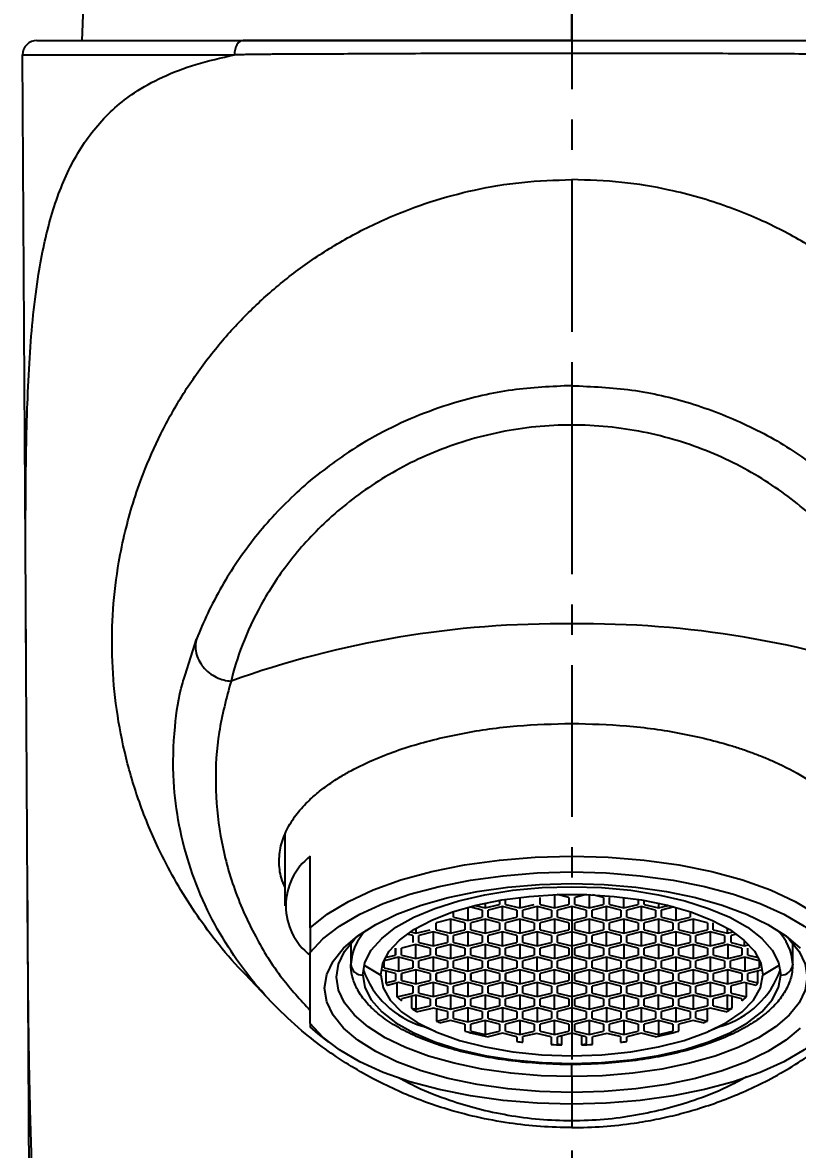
# Model space of a CAD drawing. Header units: millimetres. Extents: x 1991 to 2585, y -1131 to -711.
# Drawn here: x 2344.19 to 2376.64, y -945.58 to -898.38 of the extents above; entities that cross this region are included whole.
import ezdxf

# ---------------------------------------------------------------- set-up
doc = ezdxf.new("R2010")
doc.units = ezdxf.units.MM
doc.header["$LTSCALE"] = 0.1
doc.linetypes.add('CENTERX2', pattern=[101.6, 63.5, -12.7, 12.7, -12.7])
doc.layers.get('0').update_dxf_attribs({"lineweight": 13})
doc.layers.add('CENTER', color=1, linetype='CENTERX2')
doc.layers.add('DIM', color=3, linetype='Continuous', lineweight=9)
doc.styles.get("Standard").update_dxf_attribs({"font": 'arial.ttf'})
doc.dimstyles.new('ISO-25', dxfattribs={"dimtxt": 2.5, "dimasz": 2.5, "dimexe": 1.25, "dimexo": 0.625, "dimtad": 1, "dimtxsty": 'Standard', "dimcen": 2.5, "dimadec": 0, "dimazin": 0, "dimtfac": 1, "dimtmove": 0, "dimatfit": 3, "dimfxl": 0, "dimarcsym": 0})

# ---------------------------------------------------------------- blocks, each defined once
blk = doc.blocks.new('*D58')
at = {"layer": 'Defpoints', "color": 0}
for p in [(2367.19, -862.228), (2392.19, -989.134), (2437.709, -989.134)]:
    blk.add_point(p, dxfattribs=at)
at = {"layer": 'DIM', "color": 3, "lineweight": -2}
for p, q in [((2367.815, -862.228), (2438.959, -862.228)), ((2437.709, -864.728), (2437.709, -986.634)), ((2392.815, -989.134), (2438.959, -989.134))]:
    blk.add_line(p, q, dxfattribs=at)
at = {"layer": 'DIM', "color": 3}
for points in [[(2437.292, -864.728), (2438.126, -864.728), (2437.709, -862.228)], [(2437.292, -986.634), (2438.126, -986.634), (2437.709, -989.134)]]:
    blk.add_solid(points, dxfattribs=at)
at = {"layer": 'DIM', "color": 3, "insert": (2434.079, -925.681), "char_height": 5, "attachment_point": 5, "rotation": 90}
blk.add_mtext('126,9', dxfattribs=at)

msp = doc.modelspace()

# ---------------------------------------------------------------- linework, layer by layer
at = {"color": 8, "linetype": 'Continuous', "lineweight": 25}
for p, q in [((2367.19, -899.134), (2367.19, -897.626)), ((2367.19, -942.529), (2367.19, -942.016))]:
    msp.add_line(p, q, dxfattribs=at)
at = {"color": 7, "linetype": 'Continuous', "lineweight": 25}
for p, q in [((2344.793, -899.134), (2353.43, -899.134)), ((2367.19, -899.134), (2353.43, -899.134)), ((2367.19, -899.134), (2380.949, -899.134)), ((2344.342, -924.918), (2344.193, -899.738)), ((2344.193, -899.738), (2353.062, -899.738)), ((2350.997, -925.721), (2351.476, -924.208)), ((2355.19, -935.375), (2355.19, -932.389)), ((2356.24, -936.292), (2356.24, -933.301)), ((2367.19, -933.295), (2367.19, -933.959)), ((2344.682, -982.755), (2344.394, -933.868)), ((2366.465, -934.909), (2366.465, -935.462)), ((2367.065, -935.023), (2366.581, -934.904)), ((2367.799, -934.904), (2367.315, -935.023)), ((2367.915, -934.909), (2367.915, -935.462)), ((2368.515, -935.023), (2368.076, -934.915)), ((2363.144, -935.359), (2363.565, -935.462)), ((2363.565, -935.262), (2363.565, -935.462)), ((2363.565, -935.462), (2364.165, -935.315)), ((2364.29, -935.407), (2363.69, -935.553)), ((2364.165, -935.146), (2364.165, -935.315)), ((2364.89, -935.553), (2364.29, -935.407)), ((2364.29, -935.992), (2364.29, -935.407)), ((2364.415, -935.315), (2364.415, -935.105)), ((2364.415, -935.315), (2365.015, -935.462)), ((2365.015, -935.022), (2365.015, -935.462)), ((2365.015, -935.462), (2365.615, -935.315)), ((2365.74, -935.407), (2365.14, -935.553)), ((2366.34, -935.553), (2365.74, -935.407)), ((2365.74, -935.407), (2365.74, -935.992)), ((2365.865, -935.315), (2365.865, -935.023)), ((2365.865, -935.315), (2366.465, -935.462)), ((2366.465, -935.462), (2367.065, -935.315)), ((2367.19, -935.407), (2366.59, -935.553)), ((2367.065, -935.023), (2367.065, -935.315)), ((2367.79, -935.553), (2367.19, -935.407)), ((2367.19, -935.407), (2367.19, -935.992)), ((2367.315, -935.315), (2367.315, -935.023)), ((2367.315, -935.315), (2367.915, -935.462)), ((2367.915, -935.462), (2368.515, -935.315)), ((2368.64, -935.407), (2368.04, -935.553)), ((2368.515, -935.023), (2368.515, -935.315)), ((2369.24, -935.553), (2368.64, -935.407)), ((2368.64, -935.992), (2368.64, -935.407)), ((2368.765, -935.315), (2368.765, -935.023)), ((2368.765, -935.315), (2369.365, -935.462)), ((2369.365, -935.462), (2369.365, -935.022)), ((2369.365, -935.462), (2369.965, -935.315)), ((2370.09, -935.407), (2369.49, -935.553)), ((2369.965, -935.105), (2369.965, -935.315)), ((2370.69, -935.553), (2370.09, -935.407)), ((2370.09, -935.407), (2370.09, -935.992)), ((2370.215, -935.315), (2370.215, -935.146)), ((2370.215, -935.315), (2370.815, -935.462)), ((2370.815, -935.262), (2370.815, -935.462)), ((2370.815, -935.462), (2371.236, -935.359)), ((2362.24, -935.846), (2362.24, -935.62)), ((2362.24, -935.846), (2362.84, -935.992)), ((2362.84, -935.438), (2362.84, -935.992)), ((2362.84, -935.992), (2363.44, -935.846)), ((2363.44, -935.553), (2362.901, -935.422)), ((2363.44, -935.553), (2363.44, -935.846)), ((2363.69, -935.846), (2363.69, -935.553)), ((2363.69, -935.846), (2364.29, -935.992)), ((2364.29, -935.992), (2364.89, -935.846)), ((2364.89, -935.553), (2364.89, -935.846)), ((2365.14, -935.846), (2365.14, -935.553)), ((2365.14, -935.846), (2365.74, -935.992)), ((2365.74, -935.992), (2366.34, -935.846)), ((2366.34, -935.553), (2366.34, -935.846)), ((2366.59, -935.846), (2366.59, -935.553)), ((2366.59, -935.846), (2367.19, -935.992)), ((2367.19, -935.992), (2367.79, -935.846)), ((2367.79, -935.553), (2367.79, -935.846)), ((2368.04, -935.846), (2368.04, -935.553)), ((2368.04, -935.846), (2368.64, -935.992)), ((2368.64, -935.992), (2369.24, -935.846)), ((2369.24, -935.553), (2369.24, -935.846)), ((2369.49, -935.846), (2369.49, -935.553)), ((2369.49, -935.846), (2370.09, -935.992)), ((2370.09, -935.992), (2370.69, -935.846)), ((2370.69, -935.553), (2370.69, -935.846)), ((2371.479, -935.422), (2370.94, -935.553)), ((2370.94, -935.846), (2370.94, -935.553)), ((2370.94, -935.846), (2371.54, -935.992)), ((2371.54, -935.438), (2371.54, -935.992)), ((2371.54, -935.992), (2372.14, -935.846)), ((2372.14, -935.62), (2372.14, -935.846)), ((2360.665, -936.319), (2360.665, -936.523)), ((2362.115, -935.938), (2361.515, -936.084)), ((2361.515, -936.377), (2361.515, -936.084)), ((2362.715, -936.084), (2362.115, -935.938)), ((2362.115, -935.938), (2362.115, -936.523)), ((2362.715, -936.084), (2362.715, -936.377)), ((2363.565, -935.938), (2362.965, -936.084)), ((2362.965, -936.377), (2362.965, -936.084)), ((2364.165, -936.084), (2363.565, -935.938)), ((2363.565, -935.938), (2363.565, -936.523)), ((2364.165, -936.084), (2364.165, -936.377)), ((2365.015, -935.938), (2364.415, -936.084)), ((2364.415, -936.377), (2364.415, -936.084)), ((2365.615, -936.084), (2365.015, -935.938)), ((2365.015, -935.938), (2365.015, -936.523)), ((2365.615, -936.084), (2365.615, -936.377)), ((2366.465, -935.938), (2365.865, -936.084)), ((2365.865, -936.377), (2365.865, -936.084)), ((2367.065, -936.084), (2366.465, -935.938)), ((2366.465, -935.938), (2366.465, -936.523)), ((2367.065, -936.084), (2367.065, -936.377)), ((2367.915, -935.938), (2367.315, -936.084)), ((2367.315, -936.377), (2367.315, -936.084)), ((2368.515, -936.084), (2367.915, -935.938)), ((2367.915, -935.938), (2367.915, -936.523)), ((2368.515, -936.084), (2368.515, -936.377)), ((2369.365, -935.938), (2368.765, -936.084)), ((2368.765, -936.377), (2368.765, -936.084)), ((2369.965, -936.084), (2369.365, -935.938)), ((2369.365, -935.938), (2369.365, -936.523)), ((2369.965, -936.084), (2369.965, -936.377)), ((2370.815, -935.938), (2370.215, -936.084)), ((2370.215, -936.377), (2370.215, -936.084)), ((2371.415, -936.084), (2370.815, -935.938)), ((2370.815, -935.938), (2370.815, -936.523)), ((2371.415, -936.084), (2371.415, -936.377)), ((2372.265, -935.938), (2371.665, -936.084)), ((2371.665, -936.377), (2371.665, -936.084)), ((2372.865, -936.084), (2372.265, -935.938)), ((2372.265, -935.938), (2372.265, -936.523)), ((2372.865, -936.084), (2372.865, -936.377)), ((2373.115, -936.377), (2373.115, -936.084)), ((2373.715, -936.523), (2373.715, -936.319)), ((2360.537, -936.618), (2360.296, -936.561)), ((2360.432, -936.466), (2360.665, -936.523)), ((2360.537, -936.618), (2360.538, -936.908)), ((2360.665, -936.523), (2361.265, -936.377)), ((2361.39, -936.468), (2360.79, -936.615)), ((2360.79, -936.907), (2360.79, -936.615)), ((2361.99, -936.615), (2361.39, -936.468)), ((2361.39, -936.468), (2361.39, -937.054)), ((2361.515, -936.377), (2362.115, -936.523)), ((2361.99, -936.615), (2361.99, -936.907)), ((2362.115, -936.523), (2362.715, -936.377)), ((2362.84, -936.468), (2362.24, -936.615)), ((2362.24, -936.907), (2362.24, -936.615)), ((2363.44, -936.615), (2362.84, -936.468)), ((2362.84, -936.468), (2362.84, -937.054)), ((2362.965, -936.377), (2363.565, -936.523)), ((2363.44, -936.615), (2363.44, -936.907)), ((2363.565, -936.523), (2364.165, -936.377)), ((2364.29, -936.468), (2363.69, -936.615)), ((2363.69, -936.907), (2363.69, -936.615)), ((2364.89, -936.615), (2364.29, -936.468)), ((2364.29, -937.054), (2364.29, -936.468)), ((2364.415, -936.377), (2365.015, -936.523)), ((2364.89, -936.615), (2364.89, -936.907)), ((2365.015, -936.523), (2365.615, -936.377)), ((2365.74, -936.468), (2365.14, -936.615)), ((2365.14, -936.907), (2365.14, -936.615)), ((2366.34, -936.615), (2365.74, -936.468)), ((2365.74, -936.468), (2365.74, -937.054)), ((2365.865, -936.377), (2366.465, -936.523)), ((2366.34, -936.615), (2366.34, -936.907)), ((2366.465, -936.523), (2367.065, -936.377)), ((2367.19, -936.468), (2366.59, -936.615)), ((2366.59, -936.907), (2366.59, -936.615)), ((2367.79, -936.615), (2367.19, -936.468)), ((2367.19, -936.468), (2367.19, -937.054)), ((2367.315, -936.377), (2367.915, -936.523)), ((2367.79, -936.615), (2367.79, -936.907)), ((2367.915, -936.523), (2368.515, -936.377)), ((2368.64, -936.468), (2368.04, -936.615)), ((2368.04, -936.907), (2368.04, -936.615)), ((2369.24, -936.615), (2368.64, -936.468)), ((2368.64, -937.054), (2368.64, -936.468)), ((2368.765, -936.377), (2369.365, -936.523)), ((2369.24, -936.615), (2369.24, -936.907)), ((2369.365, -936.523), (2369.965, -936.377)), ((2370.09, -936.468), (2369.49, -936.615)), ((2369.49, -936.907), (2369.49, -936.615)), ((2370.69, -936.615), (2370.09, -936.468)), ((2370.09, -936.468), (2370.09, -937.054)), ((2370.215, -936.377), (2370.815, -936.523)), ((2370.69, -936.615), (2370.69, -936.907)), ((2370.815, -936.523), (2371.415, -936.377)), ((2371.54, -936.468), (2370.94, -936.615)), ((2370.94, -936.907), (2370.94, -936.615)), ((2372.14, -936.615), (2371.54, -936.468)), ((2371.54, -936.468), (2371.54, -937.054)), ((2371.665, -936.377), (2372.265, -936.523)), ((2372.14, -936.615), (2372.14, -936.907)), ((2372.265, -936.523), (2372.865, -936.377)), ((2372.99, -936.468), (2372.39, -936.615)), ((2372.39, -936.907), (2372.39, -936.615)), ((2373.59, -936.615), (2372.99, -936.468)), ((2372.99, -936.468), (2372.99, -937.054)), ((2373.115, -936.377), (2373.715, -936.523)), ((2373.59, -936.615), (2373.59, -936.907)), ((2373.715, -936.523), (2373.948, -936.466)), ((2374.083, -936.56), (2373.857, -936.613)), ((2373.857, -936.912), (2373.857, -936.613)), ((2374.412, -936.822), (2374.412, -937.056)), ((2357.94, -936.936), (2357.94, -937.822)), ((2359.813, -937.145), (2359.813, -937.438)), ((2359.813, -937.438), (2359.813, -937.145)), ((2360.665, -936.999), (2360.065, -937.145)), ((2360.065, -937.438), (2360.065, -937.145)), ((2361.265, -937.145), (2360.665, -936.999)), ((2360.665, -937.584), (2360.665, -936.999)), ((2360.79, -936.907), (2361.39, -937.054)), ((2361.265, -937.145), (2361.265, -937.438)), ((2361.265, -937.145), (2361.265, -937.438)), ((2361.39, -937.054), (2361.99, -936.907)), ((2362.115, -936.999), (2361.515, -937.145)), ((2361.515, -937.438), (2361.515, -937.145)), ((2362.715, -937.145), (2362.115, -936.999)), ((2362.115, -936.999), (2362.115, -937.584)), ((2362.24, -936.907), (2362.84, -937.054)), ((2362.715, -937.145), (2362.715, -937.438)), ((2362.715, -937.145), (2362.715, -937.438)), ((2362.84, -937.054), (2363.44, -936.907)), ((2363.565, -936.999), (2362.965, -937.145)), ((2362.965, -937.438), (2362.965, -937.145)), ((2364.165, -937.145), (2363.565, -936.999)), ((2363.565, -936.999), (2363.565, -937.584)), ((2363.69, -936.907), (2364.29, -937.054)), ((2364.165, -937.145), (2364.165, -937.438)), ((2364.165, -937.145), (2364.165, -937.438)), ((2364.29, -937.054), (2364.89, -936.907)), ((2365.015, -936.999), (2364.415, -937.145)), ((2364.415, -937.438), (2364.415, -937.145)), ((2365.615, -937.145), (2365.015, -936.999)), ((2365.015, -936.999), (2365.015, -937.585)), ((2365.14, -936.907), (2365.74, -937.054)), ((2365.615, -937.145), (2365.615, -937.438)), ((2365.615, -937.145), (2365.615, -937.438)), ((2365.74, -937.054), (2366.34, -936.907)), ((2366.465, -936.999), (2365.865, -937.145)), ((2365.865, -937.438), (2365.865, -937.145)), ((2367.065, -937.145), (2366.465, -936.999)), ((2366.465, -936.999), (2366.465, -937.585)), ((2366.59, -936.907), (2367.19, -937.054)), ((2367.065, -937.145), (2367.065, -937.438)), ((2367.19, -937.054), (2367.79, -936.907)), ((2367.915, -936.999), (2367.315, -937.145)), ((2367.315, -937.438), (2367.315, -937.145)), ((2368.515, -937.145), (2367.915, -936.999)), ((2367.915, -936.999), (2367.915, -937.585)), ((2368.04, -936.907), (2368.64, -937.054)), ((2368.515, -937.145), (2368.515, -937.438)), ((2368.64, -937.054), (2369.24, -936.907)), ((2369.365, -936.999), (2368.765, -937.145)), ((2368.765, -937.438), (2368.765, -937.145)), ((2369.965, -937.145), (2369.365, -936.999)), ((2369.365, -936.999), (2369.365, -937.585)), ((2369.49, -936.907), (2370.09, -937.054)), ((2369.965, -937.145), (2369.965, -937.438)), ((2370.09, -937.054), (2370.69, -936.907)), ((2370.815, -936.999), (2370.215, -937.145)), ((2370.215, -937.438), (2370.215, -937.145)), ((2371.415, -937.145), (2370.815, -936.999)), ((2370.815, -936.999), (2370.815, -937.585)), ((2370.94, -936.907), (2371.54, -937.054)), ((2371.415, -937.145), (2371.415, -937.438)), ((2371.54, -937.054), (2372.14, -936.907)), ((2372.265, -936.999), (2371.665, -937.145)), ((2371.665, -937.438), (2371.665, -937.145)), ((2372.865, -937.145), (2372.265, -936.999)), ((2372.265, -936.999), (2372.265, -937.585)), ((2372.39, -936.907), (2372.99, -937.054)), ((2372.865, -937.145), (2372.865, -937.438)), ((2372.99, -937.054), (2373.59, -936.907)), ((2373.713, -936.999), (2373.116, -937.145)), ((2373.116, -937.438), (2373.116, -937.145)), ((2374.316, -937.146), (2373.713, -936.999)), ((2373.719, -937.001), (2373.719, -937.584)), ((2373.857, -936.912), (2374.412, -937.056)), ((2374.316, -937.146), (2374.316, -937.438)), ((2374.412, -937.056), (2374.608, -937.01)), ((2374.566, -937.438), (2374.566, -937.145)), ((2376.44, -937.822), (2376.44, -936.936)), ((2356.24, -940.304), (2356.24, -937.334)), ((2359.94, -937.53), (2359.34, -937.676)), ((2359.34, -937.969), (2359.34, -937.676)), ((2359.38, -937.543), (2359.813, -937.438)), ((2360.54, -937.676), (2359.94, -937.53)), ((2359.94, -937.53), (2359.94, -938.115)), ((2360.065, -937.438), (2360.665, -937.584)), ((2360.54, -937.676), (2360.54, -937.969)), ((2360.665, -937.584), (2361.265, -937.438)), ((2361.39, -937.53), (2360.79, -937.676)), ((2360.79, -937.969), (2360.79, -937.676)), ((2361.99, -937.676), (2361.39, -937.53)), ((2361.39, -937.53), (2361.39, -938.115)), ((2361.515, -937.438), (2362.115, -937.584)), ((2361.99, -937.676), (2361.99, -937.969)), ((2362.115, -937.584), (2362.715, -937.438)), ((2362.84, -937.53), (2362.24, -937.676)), ((2362.24, -937.969), (2362.24, -937.676)), ((2363.44, -937.676), (2362.84, -937.53)), ((2362.84, -937.53), (2362.84, -938.115)), ((2362.965, -937.438), (2363.565, -937.584)), ((2363.44, -937.676), (2363.44, -937.969)), ((2363.565, -937.584), (2364.165, -937.438)), ((2364.29, -937.53), (2363.69, -937.676)), ((2363.69, -937.969), (2363.69, -937.676)), ((2364.89, -937.676), (2364.29, -937.53)), ((2364.29, -938.115), (2364.29, -937.53)), ((2364.415, -937.438), (2365.015, -937.585)), ((2364.89, -937.676), (2364.89, -937.969)), ((2365.015, -937.585), (2365.615, -937.438)), ((2365.74, -937.53), (2365.14, -937.676)), ((2365.14, -937.969), (2365.14, -937.676)), ((2366.34, -937.676), (2365.74, -937.53)), ((2365.74, -938.115), (2365.74, -937.53)), ((2365.865, -937.438), (2366.465, -937.585)), ((2366.34, -937.676), (2366.34, -937.969)), ((2366.465, -937.585), (2367.065, -937.438)), ((2367.19, -937.53), (2366.59, -937.676)), ((2366.59, -937.969), (2366.59, -937.676)), ((2367.79, -937.676), (2367.19, -937.53)), ((2367.19, -937.53), (2367.19, -938.115)), ((2367.315, -937.438), (2367.915, -937.585)), ((2367.79, -937.676), (2367.79, -937.969)), ((2367.915, -937.585), (2368.515, -937.438)), ((2368.64, -937.53), (2368.04, -937.676)), ((2368.04, -937.969), (2368.04, -937.676)), ((2369.24, -937.676), (2368.64, -937.53)), ((2368.64, -937.53), (2368.64, -938.115)), ((2368.765, -937.438), (2369.365, -937.585)), ((2369.24, -937.676), (2369.24, -937.969)), ((2369.365, -937.585), (2369.965, -937.438)), ((2370.09, -937.53), (2369.49, -937.676)), ((2369.49, -937.969), (2369.49, -937.676)), ((2370.69, -937.676), (2370.09, -937.53)), ((2370.09, -937.53), (2370.09, -938.115)), ((2370.215, -937.438), (2370.815, -937.585)), ((2370.69, -937.676), (2370.69, -937.969)), ((2370.815, -937.585), (2371.415, -937.438)), ((2371.54, -937.53), (2370.94, -937.676)), ((2370.94, -937.969), (2370.94, -937.676)), ((2372.14, -937.676), (2371.54, -937.53)), ((2371.54, -937.53), (2371.54, -938.115)), ((2371.665, -937.438), (2372.265, -937.585)), ((2372.14, -937.676), (2372.14, -937.969)), ((2372.265, -937.585), (2372.865, -937.438)), ((2372.99, -937.53), (2372.39, -937.676)), ((2372.39, -937.969), (2372.39, -937.676)), ((2373.59, -937.676), (2372.99, -937.53)), ((2372.99, -937.53), (2372.99, -938.115)), ((2373.116, -937.438), (2373.719, -937.584)), ((2373.59, -937.676), (2373.59, -937.969)), ((2373.719, -937.584), (2374.316, -937.438)), ((2374.44, -937.53), (2373.84, -937.676)), ((2373.84, -937.969), (2373.84, -937.676)), ((2375.04, -937.676), (2374.44, -937.53)), ((2374.44, -937.53), (2374.44, -938.115)), ((2374.566, -937.438), (2375, -937.543)), ((2375.04, -937.676), (2375.04, -937.969)), ((2358.496, -937.856), (2359.19, -938.276)), ((2359.813, -938.207), (2359.21, -938.06)), ((2359.34, -937.969), (2359.94, -938.115)), ((2359.404, -938.108), (2359.404, -938.6)), ((2359.813, -938.207), (2359.813, -938.5)), ((2359.94, -938.115), (2360.54, -937.969)), ((2360.665, -938.06), (2360.065, -938.207)), ((2360.065, -938.5), (2360.065, -938.207)), ((2360.065, -938.207), (2360.065, -938.5)), ((2361.265, -938.207), (2360.665, -938.06)), ((2360.665, -938.06), (2360.665, -938.646)), ((2360.79, -937.969), (2361.39, -938.115)), ((2361.265, -938.207), (2361.265, -938.5)), ((2361.39, -938.115), (2361.99, -937.969)), ((2362.115, -938.06), (2361.515, -938.207)), ((2361.515, -938.5), (2361.515, -938.207)), ((2361.515, -938.207), (2361.515, -938.5)), ((2362.715, -938.207), (2362.115, -938.06)), ((2362.115, -938.646), (2362.115, -938.06)), ((2362.24, -937.969), (2362.84, -938.115)), ((2362.715, -938.207), (2362.715, -938.5)), ((2362.84, -938.115), (2363.44, -937.969)), ((2363.565, -938.06), (2362.965, -938.207)), ((2362.965, -938.5), (2362.965, -938.207)), ((2362.965, -938.207), (2362.965, -938.5)), ((2364.165, -938.207), (2363.565, -938.06)), ((2363.565, -938.06), (2363.565, -938.646)), ((2363.69, -937.969), (2364.29, -938.115)), ((2364.165, -938.207), (2364.165, -938.5)), ((2364.29, -938.115), (2364.89, -937.969)), ((2365.015, -938.06), (2364.415, -938.207)), ((2364.415, -938.5), (2364.415, -938.207)), ((2364.415, -938.207), (2364.415, -938.5)), ((2365.615, -938.207), (2365.015, -938.06)), ((2365.015, -938.06), (2365.015, -938.646)), ((2365.14, -937.969), (2365.74, -938.115)), ((2365.615, -938.207), (2365.615, -938.5)), ((2365.74, -938.115), (2366.34, -937.969)), ((2366.465, -938.06), (2365.865, -938.207)), ((2365.865, -938.5), (2365.865, -938.207)), ((2367.065, -938.207), (2366.465, -938.06)), ((2366.465, -938.646), (2366.465, -938.06)), ((2366.59, -937.969), (2367.19, -938.115)), ((2367.065, -938.207), (2367.065, -938.5)), ((2367.19, -938.115), (2367.79, -937.969)), ((2367.915, -938.06), (2367.315, -938.207)), ((2367.315, -938.5), (2367.315, -938.207)), ((2368.515, -938.207), (2367.915, -938.06)), ((2367.915, -938.06), (2367.915, -938.646)), ((2368.04, -937.969), (2368.64, -938.115)), ((2368.515, -938.207), (2368.515, -938.499)), ((2368.64, -938.115), (2369.24, -937.969)), ((2369.365, -938.06), (2368.765, -938.207)), ((2368.765, -938.499), (2368.765, -938.207)), ((2369.965, -938.207), (2369.365, -938.06)), ((2369.365, -938.646), (2369.365, -938.06)), ((2369.49, -937.969), (2370.09, -938.115)), ((2369.965, -938.207), (2369.965, -938.499)), ((2370.09, -938.115), (2370.69, -937.969)), ((2370.815, -938.06), (2370.215, -938.207)), ((2370.215, -938.499), (2370.215, -938.207)), ((2371.415, -938.207), (2370.815, -938.06)), ((2370.815, -938.06), (2370.815, -938.646)), ((2370.94, -937.969), (2371.54, -938.115)), ((2371.415, -938.207), (2371.415, -938.499)), ((2371.54, -938.115), (2372.14, -937.969)), ((2372.265, -938.06), (2371.665, -938.207)), ((2371.665, -938.499), (2371.665, -938.207)), ((2372.865, -938.207), (2372.265, -938.06)), ((2372.265, -938.06), (2372.265, -938.646)), ((2372.39, -937.969), (2372.99, -938.115)), ((2372.865, -938.207), (2372.865, -938.499)), ((2372.99, -938.115), (2373.59, -937.969)), ((2373.719, -938.06), (2373.116, -938.207)), ((2373.116, -938.5), (2373.116, -938.207)), ((2373.713, -938.062), (2373.713, -938.646)), ((2374.316, -938.206), (2373.719, -938.06)), ((2373.84, -937.969), (2374.44, -938.115)), ((2374.316, -938.206), (2374.316, -938.499)), ((2374.44, -938.115), (2375.04, -937.969)), ((2375.17, -938.06), (2374.566, -938.207)), ((2374.566, -938.5), (2374.566, -938.207)), ((2374.975, -938.6), (2374.975, -938.108)), ((2375.883, -937.856), (2375.19, -938.276)), ((2354.65, -939.439), (2353.509, -938.243)), ((2359.404, -938.6), (2359.813, -938.5)), ((2359.939, -938.591), (2359.468, -938.706)), ((2359.869, -938.608), (2359.869, -939.186)), ((2360.538, -938.737), (2359.939, -938.591)), ((2360.065, -938.5), (2360.665, -938.646)), ((2360.665, -938.646), (2361.265, -938.5)), ((2361.39, -938.591), (2360.79, -938.737)), ((2361.99, -938.737), (2361.39, -938.591)), ((2361.39, -938.591), (2361.39, -939.177)), ((2361.515, -938.5), (2362.115, -938.646)), ((2362.115, -938.646), (2362.715, -938.5)), ((2362.84, -938.591), (2362.24, -938.737)), ((2363.44, -938.737), (2362.84, -938.591)), ((2362.84, -938.591), (2362.84, -939.177)), ((2362.965, -938.5), (2363.565, -938.646)), ((2363.565, -938.646), (2364.165, -938.5)), ((2364.29, -938.591), (2363.69, -938.737)), ((2364.89, -938.737), (2364.29, -938.591)), ((2364.29, -938.591), (2364.29, -939.177)), ((2364.415, -938.5), (2365.015, -938.646)), ((2365.015, -938.646), (2365.615, -938.5)), ((2365.74, -938.591), (2365.14, -938.737)), ((2366.34, -938.737), (2365.74, -938.591)), ((2365.74, -938.591), (2365.74, -939.177)), ((2365.865, -938.5), (2366.465, -938.646)), ((2366.465, -938.646), (2367.065, -938.5)), ((2367.19, -938.591), (2366.59, -938.737)), ((2367.79, -938.737), (2367.19, -938.591)), ((2367.19, -938.591), (2367.19, -939.177)), ((2367.315, -938.5), (2367.915, -938.646)), ((2367.915, -938.646), (2368.515, -938.499)), ((2368.64, -938.591), (2368.04, -938.737)), ((2369.24, -938.737), (2368.64, -938.591)), ((2368.64, -938.591), (2368.64, -939.177)), ((2368.765, -938.499), (2369.365, -938.646)), ((2369.365, -938.646), (2369.965, -938.499)), ((2370.09, -938.591), (2369.49, -938.737)), ((2370.69, -938.737), (2370.09, -938.591)), ((2370.09, -938.591), (2370.09, -939.177)), ((2370.215, -938.499), (2370.815, -938.646)), ((2370.815, -938.646), (2371.415, -938.499)), ((2371.54, -938.591), (2370.94, -938.737)), ((2372.14, -938.737), (2371.54, -938.591)), ((2371.54, -938.591), (2371.54, -939.177)), ((2371.665, -938.499), (2372.265, -938.646)), ((2372.265, -938.646), (2372.865, -938.499)), ((2372.99, -938.591), (2372.39, -938.737)), ((2373.59, -938.737), (2372.99, -938.591)), ((2372.99, -938.591), (2372.99, -939.177)), ((2373.116, -938.5), (2373.713, -938.646)), ((2373.713, -938.646), (2374.316, -938.499)), ((2374.412, -938.589), (2373.857, -938.733)), ((2374.911, -938.707), (2374.412, -938.589)), ((2374.509, -939.187), (2374.509, -938.612)), ((2374.566, -938.5), (2374.975, -938.6)), ((2359.869, -939.186), (2360.537, -939.027)), ((2360.665, -939.122), (2360.065, -939.268)), ((2360.477, -939.168), (2360.477, -939.661)), ((2360.538, -938.737), (2360.537, -939.027)), ((2360.537, -938.737), (2360.537, -939.027)), ((2361.265, -939.268), (2360.665, -939.122)), ((2360.665, -939.122), (2360.665, -939.707)), ((2360.79, -939.03), (2360.79, -938.737)), ((2360.79, -939.03), (2361.39, -939.177)), ((2361.39, -939.177), (2361.99, -939.03)), ((2362.115, -939.122), (2361.515, -939.268)), ((2361.99, -938.737), (2361.99, -939.03)), ((2362.715, -939.268), (2362.115, -939.122)), ((2362.115, -939.122), (2362.115, -939.707)), ((2362.24, -939.03), (2362.24, -938.737)), ((2362.24, -939.03), (2362.84, -939.177)), ((2362.84, -939.177), (2363.44, -939.03)), ((2363.565, -939.122), (2362.965, -939.268)), ((2363.44, -938.737), (2363.44, -939.03)), ((2364.165, -939.268), (2363.565, -939.122)), ((2363.565, -939.122), (2363.565, -939.707)), ((2363.69, -939.03), (2363.69, -938.737)), ((2363.69, -939.03), (2364.29, -939.177)), ((2364.29, -939.177), (2364.89, -939.03)), ((2365.015, -939.122), (2364.415, -939.268)), ((2364.89, -938.737), (2364.89, -939.03)), ((2365.615, -939.268), (2365.015, -939.122)), ((2365.015, -939.122), (2365.015, -939.707)), ((2365.14, -939.03), (2365.14, -938.737)), ((2365.14, -939.03), (2365.74, -939.177)), ((2365.74, -939.177), (2366.34, -939.03)), ((2366.465, -939.122), (2365.865, -939.268)), ((2366.34, -938.737), (2366.34, -939.03)), ((2367.065, -939.268), (2366.465, -939.122)), ((2366.465, -939.707), (2366.465, -939.122)), ((2366.59, -939.03), (2366.59, -938.737)), ((2366.59, -939.03), (2367.19, -939.177)), ((2367.19, -939.177), (2367.79, -939.03)), ((2367.915, -939.122), (2367.315, -939.268)), ((2367.79, -938.737), (2367.79, -939.03)), ((2368.515, -939.268), (2367.915, -939.122)), ((2367.915, -939.122), (2367.915, -939.707)), ((2368.04, -939.03), (2368.04, -938.737)), ((2368.04, -939.03), (2368.64, -939.177)), ((2368.64, -939.177), (2369.24, -939.03)), ((2369.365, -939.122), (2368.765, -939.268)), ((2369.24, -938.737), (2369.24, -939.03)), ((2369.965, -939.268), (2369.365, -939.122)), ((2369.365, -939.122), (2369.365, -939.707)), ((2369.49, -939.03), (2369.49, -938.737)), ((2369.49, -939.03), (2370.09, -939.177)), ((2370.09, -939.177), (2370.69, -939.03)), ((2370.815, -939.122), (2370.215, -939.268)), ((2370.69, -938.737), (2370.69, -939.03)), ((2371.415, -939.268), (2370.815, -939.122)), ((2370.815, -939.707), (2370.815, -939.122)), ((2370.94, -939.03), (2370.94, -938.737)), ((2370.94, -939.03), (2371.54, -939.177)), ((2371.54, -939.177), (2372.14, -939.03)), ((2372.265, -939.122), (2371.665, -939.268)), ((2372.14, -938.737), (2372.14, -939.03)), ((2372.865, -939.268), (2372.265, -939.122)), ((2372.265, -939.122), (2372.265, -939.707)), ((2372.39, -939.03), (2372.39, -938.737)), ((2372.39, -939.03), (2372.99, -939.177)), ((2372.99, -939.177), (2373.59, -939.03)), ((2373.715, -939.122), (2373.115, -939.268)), ((2373.59, -938.737), (2373.59, -939.03)), ((2374.315, -939.268), (2373.715, -939.122)), ((2373.715, -939.707), (2373.715, -939.122)), ((2373.857, -939.031), (2373.857, -938.733)), ((2373.857, -939.031), (2374.509, -939.187)), ((2373.903, -939.661), (2373.903, -939.168)), ((2360.065, -939.36), (2360.065, -939.268)), ((2360.665, -939.707), (2361.265, -939.561)), ((2361.395, -939.655), (2360.736, -939.82)), ((2361.265, -939.268), (2361.265, -939.561)), ((2361.99, -939.799), (2361.395, -939.655)), ((2361.515, -939.561), (2361.515, -939.268)), ((2361.515, -939.561), (2362.115, -939.707)), ((2362.115, -939.707), (2362.715, -939.561)), ((2362.84, -939.652), (2362.24, -939.799)), ((2362.715, -939.268), (2362.715, -939.561)), ((2363.44, -939.799), (2362.84, -939.652)), ((2362.84, -939.652), (2362.84, -940.238)), ((2362.965, -939.561), (2362.965, -939.268)), ((2362.965, -939.561), (2363.565, -939.707)), ((2363.565, -939.707), (2364.165, -939.561)), ((2364.29, -939.652), (2363.69, -939.799)), ((2364.165, -939.268), (2364.165, -939.561)), ((2364.89, -939.799), (2364.29, -939.652)), ((2364.29, -939.652), (2364.29, -940.238)), ((2364.415, -939.561), (2364.415, -939.268)), ((2364.415, -939.561), (2365.015, -939.707)), ((2365.015, -939.707), (2365.615, -939.561)), ((2365.74, -939.652), (2365.14, -939.799)), ((2365.615, -939.268), (2365.615, -939.561)), ((2366.34, -939.799), (2365.74, -939.652)), ((2365.74, -939.652), (2365.74, -940.238)), ((2365.865, -939.561), (2365.865, -939.268)), ((2365.865, -939.561), (2366.465, -939.707)), ((2366.465, -939.707), (2367.065, -939.561)), ((2367.19, -939.652), (2366.59, -939.799)), ((2367.065, -939.268), (2367.065, -939.561)), ((2367.79, -939.799), (2367.19, -939.652)), ((2367.19, -939.652), (2367.19, -940.238)), ((2367.315, -939.561), (2367.315, -939.268)), ((2367.315, -939.561), (2367.915, -939.707)), ((2367.915, -939.707), (2368.515, -939.561)), ((2368.64, -939.652), (2368.04, -939.799)), ((2368.515, -939.268), (2368.515, -939.561)), ((2369.24, -939.799), (2368.64, -939.652)), ((2368.64, -939.652), (2368.64, -940.238)), ((2368.765, -939.561), (2368.765, -939.268)), ((2368.765, -939.561), (2369.365, -939.707)), ((2369.365, -939.707), (2369.965, -939.561)), ((2370.09, -939.652), (2369.49, -939.799)), ((2369.965, -939.268), (2369.965, -939.561)), ((2370.69, -939.799), (2370.09, -939.652)), ((2370.09, -939.652), (2370.09, -940.238)), ((2370.215, -939.561), (2370.215, -939.268)), ((2370.215, -939.561), (2370.815, -939.707)), ((2370.815, -939.707), (2371.415, -939.561)), ((2371.54, -939.652), (2370.94, -939.799)), ((2371.415, -939.268), (2371.415, -939.561)), ((2372.14, -939.799), (2371.54, -939.652)), ((2371.54, -939.652), (2371.54, -940.238)), ((2371.665, -939.561), (2371.665, -939.268)), ((2371.665, -939.561), (2372.265, -939.707)), ((2372.265, -939.707), (2372.865, -939.561)), ((2372.865, -939.268), (2372.865, -939.561)), ((2373.115, -939.561), (2373.115, -939.268)), ((2373.115, -939.561), (2373.715, -939.707)), ((2374.315, -939.268), (2374.315, -939.36)), ((2360.477, -939.661), (2360.665, -939.707)), ((2361.519, -939.685), (2361.519, -940.207)), ((2361.519, -940.207), (2361.99, -940.092)), ((2361.989, -939.799), (2361.99, -940.092)), ((2362.24, -940.092), (2362.24, -939.799)), ((2362.24, -940.092), (2362.84, -940.238)), ((2362.84, -940.238), (2363.44, -940.092)), ((2363.44, -939.799), (2363.44, -940.092)), ((2363.69, -940.092), (2363.69, -939.799)), ((2363.69, -940.092), (2364.29, -940.238)), ((2364.29, -940.238), (2364.89, -940.092)), ((2364.89, -939.799), (2364.89, -940.092)), ((2365.14, -940.092), (2365.14, -939.799)), ((2365.14, -940.092), (2365.74, -940.238)), ((2365.74, -940.238), (2366.34, -940.092)), ((2366.34, -939.799), (2366.34, -940.092)), ((2366.59, -940.092), (2366.59, -939.799)), ((2366.59, -940.092), (2367.19, -940.238)), ((2367.19, -940.238), (2367.79, -940.092)), ((2367.79, -939.799), (2367.79, -940.092)), ((2368.04, -940.092), (2368.04, -939.799)), ((2368.04, -940.092), (2368.64, -940.238)), ((2368.64, -940.238), (2369.24, -940.092)), ((2369.24, -939.799), (2369.24, -940.092)), ((2369.49, -940.092), (2369.49, -939.799)), ((2369.49, -940.092), (2370.09, -940.238)), ((2370.09, -940.238), (2370.69, -940.092)), ((2370.69, -939.799), (2370.69, -940.092)), ((2370.94, -940.092), (2370.94, -939.799)), ((2370.94, -940.092), (2371.54, -940.238)), ((2371.54, -940.238), (2372.14, -940.092)), ((2372.14, -939.799), (2372.14, -940.092)), ((2373.002, -939.66), (2372.379, -939.808)), ((2372.379, -940.082), (2372.379, -939.808)), ((2372.379, -940.082), (2372.866, -940.205)), ((2372.866, -940.205), (2372.866, -939.692)), ((2373.643, -939.821), (2373.002, -939.66)), ((2373.715, -939.707), (2373.903, -939.661)), ((2356.574, -940.731), (2356.24, -940.441)), ((2361.472, -940.64), (2360.936, -940.409)), ((2362.115, -940.183), (2361.704, -940.283)), ((2362.713, -940.329), (2362.115, -940.183)), ((2362.713, -940.329), (2362.712, -940.624)), ((2362.712, -940.329), (2362.712, -940.624)), ((2363.565, -940.183), (2362.965, -940.329)), ((2362.965, -940.622), (2362.965, -940.329)), ((2364.165, -940.329), (2363.565, -940.183)), ((2363.565, -940.183), (2363.565, -940.769)), ((2364.165, -940.329), (2364.165, -940.622)), ((2365.015, -940.183), (2364.415, -940.329)), ((2364.415, -940.622), (2364.415, -940.329)), ((2365.615, -940.329), (2365.015, -940.183)), ((2365.015, -940.183), (2365.015, -940.769)), ((2365.615, -940.329), (2365.615, -940.622)), ((2366.465, -940.183), (2365.865, -940.329)), ((2365.865, -940.622), (2365.865, -940.329)), ((2367.065, -940.329), (2366.465, -940.183)), ((2366.465, -940.769), (2366.465, -940.183)), ((2367.065, -940.329), (2367.065, -940.622)), ((2367.915, -940.183), (2367.315, -940.329)), ((2367.315, -940.622), (2367.315, -940.329)), ((2368.515, -940.329), (2367.915, -940.183)), ((2367.915, -940.183), (2367.915, -940.769)), ((2368.515, -940.329), (2368.515, -940.622)), ((2369.365, -940.183), (2368.765, -940.329)), ((2368.765, -940.622), (2368.765, -940.329)), ((2369.965, -940.329), (2369.365, -940.183)), ((2369.365, -940.183), (2369.365, -940.769)), ((2369.965, -940.329), (2369.965, -940.622)), ((2370.815, -940.183), (2370.215, -940.329)), ((2370.215, -940.622), (2370.215, -940.329)), ((2371.415, -940.329), (2370.815, -940.183)), ((2370.815, -940.183), (2370.815, -940.769)), ((2371.415, -940.329), (2371.415, -940.622)), ((2372.267, -940.183), (2371.667, -940.33)), ((2371.667, -940.624), (2371.667, -940.33)), ((2372.676, -940.283), (2372.267, -940.183)), ((2373.443, -940.409), (2372.907, -940.64)), ((2357.017, -941.086), (2356.574, -940.731)), ((2362.965, -940.622), (2363.565, -940.769)), ((2363.565, -940.769), (2364.165, -940.622)), ((2364.291, -940.714), (2363.687, -940.862)), ((2364.89, -940.86), (2364.291, -940.714)), ((2364.415, -940.622), (2365.015, -940.769)), ((2364.89, -940.86), (2364.89, -941.061)), ((2365.015, -940.769), (2365.615, -940.622)), ((2365.723, -940.717), (2365.145, -940.849)), ((2365.145, -941.091), (2365.145, -940.849)), ((2366.329, -940.868), (2365.723, -940.717)), ((2365.865, -940.622), (2366.465, -940.769)), ((2366.329, -940.868), (2366.329, -941.184)), ((2366.465, -940.769), (2367.065, -940.622)), ((2367.19, -940.714), (2366.59, -940.86)), ((2366.59, -941.153), (2366.59, -940.86)), ((2366.778, -941.199), (2366.778, -940.814)), ((2367.79, -940.86), (2367.19, -940.714)), ((2367.315, -940.622), (2367.915, -940.769)), ((2367.602, -940.814), (2367.602, -941.199)), ((2367.79, -940.86), (2367.79, -941.153)), ((2367.915, -940.769), (2368.515, -940.622)), ((2368.656, -940.717), (2368.05, -940.868)), ((2368.05, -941.184), (2368.05, -940.868)), ((2369.234, -940.849), (2368.656, -940.717)), ((2368.765, -940.622), (2369.365, -940.769)), ((2369.234, -940.849), (2369.234, -941.091)), ((2369.365, -940.769), (2369.965, -940.622)), ((2370.09, -940.715), (2369.489, -940.861)), ((2369.489, -941.061), (2369.489, -940.861)), ((2370.692, -940.862), (2370.09, -940.715)), ((2370.215, -940.622), (2370.815, -940.769)), ((2370.815, -940.769), (2371.415, -940.622)), ((2366.59, -941.153), (2366.778, -941.199)), ((2367.602, -941.199), (2367.79, -941.153)), ((2367.19, -942.529), (2367.19, -943.193))]:
    msp.add_line(p, q, dxfattribs=at)
at = {"color": 7, "linetype": 'Continuous', "lineweight": 25, "flags": 128}
for points in [[(2346.69, -899.134), (2346.743, -897.727), (2346.751, -897.633)], [(2356.24, -936.292), (2356.954, -935.719), (2357.835, -935.19), (2358.869, -934.712), (2360.038, -934.294), (2361.323, -933.942), (2362.704, -933.662), (2364.158, -933.459), (2365.662, -933.336), (2367.19, -933.295)], [(2367.19, -933.295), (2368.718, -933.336), (2370.222, -933.459), (2371.676, -933.662), (2373.057, -933.942), (2374.342, -934.294), (2375.511, -934.712), (2376.544, -935.19), (2377.425, -935.719), (2378.14, -936.292)], [(2356.24, -937.334), (2356.768, -936.764), (2357.462, -936.227), (2358.31, -935.731), (2359.299, -935.284), (2360.413, -934.893), (2361.635, -934.564), (2362.945, -934.302), (2364.322, -934.113), (2365.744, -933.998), (2367.19, -933.959)], [(2367.19, -933.959), (2368.635, -933.998), (2370.058, -934.113), (2371.435, -934.302), (2372.745, -934.564), (2373.966, -934.893), (2375.08, -935.284), (2376.069, -935.731), (2376.917, -936.227), (2377.611, -936.764), (2378.14, -937.334)], [(2367.19, -943.193), (2365.839, -943.156), (2364.511, -943.044), (2363.229, -942.86), (2362.015, -942.607), (2360.889, -942.29), (2359.871, -941.912), (2358.979, -941.482), (2358.226, -941.006), (2357.628, -940.493), (2357.193, -939.951), (2356.928, -939.39), (2356.84, -938.819), (2356.928, -938.248), (2357.193, -937.687), (2357.628, -937.145), (2358.226, -936.632), (2358.979, -936.157), (2359.871, -935.726), (2360.889, -935.349), (2362.015, -935.031), (2363.229, -934.778), (2364.511, -934.594), (2365.839, -934.483), (2367.19, -934.445)], [(2367.19, -934.445), (2368.541, -934.483), (2369.869, -934.594), (2371.151, -934.778), (2372.365, -935.031), (2373.491, -935.349), (2374.508, -935.726), (2375.401, -936.157), (2376.153, -936.632), (2376.752, -937.145)], [(2358.44, -938.276), (2358.529, -937.749), (2358.794, -937.234), (2359.231, -936.739), (2359.829, -936.276), (2360.577, -935.854), (2361.46, -935.481), (2362.459, -935.165), (2363.555, -934.912), (2364.725, -934.727), (2365.945, -934.615), (2367.19, -934.578), (2368.435, -934.615), (2369.655, -934.727), (2370.825, -934.912), (2371.92, -935.165), (2372.92, -935.481), (2373.803, -935.854), (2374.551, -936.276), (2375.149, -936.739), (2375.585, -937.234), (2375.851, -937.749), (2375.94, -938.276)], [(2359.19, -938.276), (2359.279, -937.772), (2359.545, -937.279), (2359.982, -936.809), (2360.58, -936.371), (2361.325, -935.976), (2362.202, -935.632), (2363.19, -935.348), (2364.267, -935.128), (2365.41, -934.979), (2366.592, -934.904), (2367.788, -934.904), (2368.97, -934.979), (2370.113, -935.128), (2371.19, -935.348), (2372.178, -935.632), (2373.054, -935.976), (2373.8, -936.371), (2374.398, -936.809), (2374.834, -937.279), (2375.1, -937.772), (2375.19, -938.276)], [(2367.19, -942.529), (2365.904, -942.493), (2364.64, -942.387), (2363.42, -942.212), (2362.265, -941.971), (2361.194, -941.669), (2360.225, -941.31), (2359.375, -940.9), (2358.659, -940.448), (2358.09, -939.959), (2357.675, -939.444), (2357.424, -938.91), (2357.34, -938.366), (2357.424, -937.823), (2357.675, -937.289), (2358.09, -936.773), (2358.268, -936.602)], [(2376.112, -936.602), (2376.29, -936.773), (2376.704, -937.289), (2376.956, -937.823), (2377.04, -938.366), (2376.956, -938.91), (2376.704, -939.444), (2376.29, -939.959), (2375.72, -940.448), (2375.004, -940.9), (2374.155, -941.31), (2373.186, -941.669), (2372.115, -941.971), (2370.959, -942.212), (2369.739, -942.387), (2368.476, -942.493), (2367.19, -942.529)], [(2358.44, -938.276), (2358.529, -938.802), (2358.794, -939.317), (2359.231, -939.812), (2359.829, -940.275), (2360.577, -940.697), (2361.46, -941.07), (2362.459, -941.386), (2363.555, -941.639), (2364.725, -941.824), (2365.945, -941.936), (2367.19, -941.973)], [(2359.19, -938.276), (2359.288, -938.804), (2359.581, -939.32), (2360.062, -939.81), (2360.718, -940.263), (2361.533, -940.666), (2362.488, -941.011), (2363.558, -941.288), (2364.718, -941.491), (2365.938, -941.615), (2367.19, -941.657)], [(2367.19, -941.973), (2368.435, -941.936), (2369.655, -941.824), (2370.825, -941.639), (2371.92, -941.386), (2372.92, -941.07), (2373.803, -940.697), (2374.551, -940.275), (2375.149, -939.812), (2375.585, -939.317), (2375.851, -938.802), (2375.94, -938.276)], [(2367.19, -941.657), (2368.441, -941.615), (2369.662, -941.491), (2370.822, -941.288), (2371.892, -941.011), (2372.847, -940.666), (2373.662, -940.263), (2374.318, -939.81), (2374.798, -939.32), (2375.091, -938.804), (2375.19, -938.276)], [(2367.19, -943.679), (2365.744, -943.641), (2364.322, -943.526), (2362.945, -943.336), (2361.635, -943.075), (2360.413, -942.746), (2359.299, -942.355), (2358.31, -941.908), (2357.462, -941.412), (2356.768, -940.874), (2356.24, -940.304)], [(2378.14, -940.304), (2377.611, -940.874), (2376.917, -941.412), (2376.069, -941.908), (2375.08, -942.355), (2373.966, -942.746), (2372.745, -943.075), (2371.435, -943.336), (2370.058, -943.526), (2368.635, -943.641), (2367.19, -943.679)], [(2376.752, -940.493), (2376.153, -941.006), (2375.401, -941.482), (2374.508, -941.912), (2373.491, -942.29), (2372.365, -942.607), (2371.151, -942.86), (2369.869, -943.044), (2368.541, -943.156), (2367.19, -943.193)]]:
    msp.add_lwpolyline(points, dxfattribs=at)
at = {"color": 7, "linetype": 'Continuous', "lineweight": 25}
for centre, radius, start, end in [((2344.793, -899.734), 0.6, 90, 180.337), ((2366.67, -964.167), 40.599, 89.2668, 109.7928), ((2367.707, -964.185), 40.618, 70.2384, 90.73), ((2357.837, -935.375), 2.618, 127.5918, 232.4082), ((2360.083, -937.924), 2.145, 134.3318, 177.2827), ((2374.297, -937.924), 2.145, 2.7173, 45.6682), ((2358.418, -937.798), 0.478, 182.9521, 272.6753), ((2361.995, -936.814), 3.748, 199.2455, 253.6003), ((2372.385, -936.814), 3.748, 286.3997, 340.7545), ((2375.962, -937.798), 0.478, 267.3247, 357.0479), ((2361.205, -937.592), 2.063, 209.2363, 212.6541), ((2373.174, -937.591), 2.065, 327.2856, 330.7617), ((2362.349, -936.595), 3.586, 226.2515, 230.4416), ((2372.029, -936.593), 3.589, 309.5593, 313.7146), ((2363.524, -934.98), 5.586, 236.9361, 240.0543), ((2370.854, -934.979), 5.588, 299.9335, 303.0636), ((2364.962, -932.099), 8.809, 246.996, 248.2979), ((2369.422, -932.108), 8.799, 291.7065, 293.0426), ((2366.372, -927.741), 13.393, 254.1406, 258.4361), ((2367.058, -923.963), 17.235, 262.7716, 263.627), ((2367.321, -923.962), 17.235, 276.373, 277.2263), ((2368.007, -927.741), 13.393, 281.5624, 285.859), ((2367.187, -922.425), 18.779, 267.3837, 268.7527), ((2367.193, -922.425), 18.779, 271.2473, 272.6163)]:
    msp.add_arc(centre, radius, start, end, dxfattribs=at)
for points, knots in [([(2353.43, -899.134), (2353.333, -899.134), (2353.237, -899.199), (2353.101, -899.423), (2353.061, -899.58), (2353.062, -899.738)], [0, 0, 0, 0, 0.5, 0.5, 1, 1, 1, 1]), ([(2367.19, -899.134), (2367.19, -899.134), (2367.19, -899.145), (2367.19, -899.197), (2367.19, -899.237), (2367.19, -899.341), (2367.19, -899.404), (2367.19, -899.541), (2367.19, -899.613), (2367.19, -899.681)], [0, 0, 0, 0, 0.25, 0.25, 0.5, 0.5, 0.75, 0.75, 1, 1, 1, 1]), ([(2344.342, -924.918), (2344.338, -924.336), (2344.328, -922.694), (2344.318, -920.07), (2344.329, -917.117), (2344.381, -914.584), (2344.482, -912.434), (2344.629, -910.617), (2344.889, -908.603), (2345.341, -906.479), (2346.138, -904.372), (2347.279, -902.62), (2348.628, -901.423), (2350.053, -900.637), (2351.439, -900.103), (2352.511, -899.861), (2353.062, -899.738)], [0, 0, 0, 0, 0.049065, 0.138556, 0.22353, 0.30466, 0.363981, 0.421947, 0.478926, 0.566886, 0.652732, 0.739233, 0.826344, 0.881363, 0.939136, 1, 1, 1, 1]), ([(2367.19, -899.681), (2367.062, -899.681), (2366.681, -899.682), (2365.921, -899.682), (2364.787, -899.683), (2363.28, -899.683), (2361.549, -899.685), (2359.855, -899.691), (2358.328, -899.698), (2357.067, -899.705), (2355.95, -899.711), (2355.075, -899.713), (2354.325, -899.717), (2353.686, -899.725), (2353.271, -899.733), (2353.062, -899.738)], [0, 0, 0, 0, 0.025221, 0.075148, 0.149797, 0.249166, 0.374494, 0.49801, 0.597199, 0.696362, 0.771386, 0.846462, 0.897002, 0.948185, 1, 1, 1, 1]), ([(2381.318, -899.738), (2381.188, -899.735), (2380.917, -899.729), (2380.484, -899.723), (2380.009, -899.718), (2379.37, -899.713), (2378.571, -899.709), (2377.458, -899.707), (2376.152, -899.699), (2374.559, -899.691), (2372.83, -899.685), (2371.099, -899.683), (2369.593, -899.683), (2368.459, -899.682), (2367.699, -899.682), (2367.318, -899.681), (2367.19, -899.681)], [0, 0, 0, 0, 0.03226, 0.067403, 0.105427, 0.146333, 0.217866, 0.289442, 0.395792, 0.502001, 0.625509, 0.750842, 0.850211, 0.924859, 0.974783, 1, 1, 1, 1]), ([(2353.516, -938.236), (2353.422, -938.142), (2352.935, -937.654), (2352.192, -936.742), (2351.296, -935.505), (2350.533, -934.258), (2349.747, -932.741), (2349.026, -930.973), (2348.439, -928.949), (2348.073, -926.935), (2347.915, -924.935), (2347.957, -922.947), (2348.166, -921.21), (2348.472, -919.728), (2348.812, -918.495), (2349.288, -917.122), (2349.968, -915.574), (2350.904, -913.908), (2352.006, -912.34), (2353.222, -910.93), (2354.552, -909.655), (2355.767, -908.695), (2356.835, -907.974), (2357.696, -907.455), (2358.606, -906.97), (2359.788, -906.422), (2361.285, -905.858), (2363.136, -905.363), (2365.12, -905.028), (2366.49, -904.985), (2367.19, -904.963)], [0, 0, 0, 0, 0.009645, 0.050064, 0.085747, 0.121018, 0.156567, 0.209527, 0.257923, 0.305575, 0.351763, 0.394964, 0.438969, 0.46729, 0.493797, 0.521453, 0.560445, 0.601067, 0.641423, 0.680056, 0.716695, 0.75539, 0.775524, 0.796182, 0.817367, 0.839083, 0.876452, 0.915723, 0.956904, 1, 1, 1, 1]), ([(2380.863, -938.236), (2380.97, -938.128), (2381.457, -937.638), (2382.199, -936.726), (2383.105, -935.476), (2383.865, -934.225), (2384.582, -932.832), (2385.205, -931.35), (2385.726, -929.734), (2386.102, -928.129), (2386.344, -926.518), (2386.462, -924.795), (2386.423, -922.946), (2386.19, -921.008), (2385.766, -919.11), (2385.238, -917.504), (2384.671, -916.156), (2384.109, -915.028), (2383.352, -913.733), (2382.373, -912.34), (2381.157, -910.929), (2379.827, -909.654), (2378.35, -908.488), (2376.675, -907.419), (2375.097, -906.634), (2373.69, -906.079), (2372.505, -905.696), (2371.037, -905.328), (2369.26, -905.028), (2367.89, -904.985), (2367.19, -904.963)], [0, 0, 0, 0, 0.011014, 0.05011, 0.085804, 0.123722, 0.1566, 0.199337, 0.23915, 0.277203, 0.314971, 0.351804, 0.395012, 0.439018, 0.480748, 0.521479, 0.547301, 0.573836, 0.601107, 0.641462, 0.680091, 0.71673, 0.755424, 0.796199, 0.83908, 0.863786, 0.889336, 0.915732, 0.956909, 1, 1, 1, 1]), ([(2367.19, -913.592), (2366.351, -913.628), (2364.657, -913.7), (2362.457, -914.218), (2360.605, -914.88), (2359.075, -915.614), (2357.757, -916.405), (2357.008, -916.972), (2356.684, -917.217)], [0, 0, 0, 0, 0.20963, 0.423584, 0.571308, 0.723456, 0.88029, 1, 1, 1, 1]), ([(2367.19, -913.592), (2367.19, -913.606), (2367.19, -913.655), (2367.19, -913.854), (2367.19, -914.004), (2367.19, -914.362), (2367.19, -914.566), (2367.19, -914.941), (2367.19, -915.109), (2367.19, -915.242)], [0, 0, 0, 0, 0.25, 0.25, 0.5, 0.5, 0.75, 0.75, 1, 1, 1, 1]), ([(2367.19, -913.592), (2368.031, -913.628), (2369.728, -913.701), (2372.216, -914.286), (2374.585, -915.212), (2376.407, -916.235), (2377.335, -916.959), (2377.644, -917.201)], [0, 0, 0, 0, 0.211329, 0.42648, 0.648805, 0.882878, 1, 1, 1, 1]), ([(2367.19, -915.242), (2366.184, -915.242), (2365.178, -915.343), (2363.232, -915.734), (2362.291, -916.023), (2360.527, -916.752), (2359.703, -917.191), (2358.201, -918.169), (2357.522, -918.708), (2356.318, -919.833), (2355.792, -920.419), (2354.885, -921.596), (2354.503, -922.187), (2353.864, -923.339), (2353.607, -923.9), (2353.194, -924.973), (2353.039, -925.484), (2352.923, -925.966)], [0, 0, 0, 0, 0.125, 0.125, 0.25, 0.25, 0.375, 0.375, 0.5, 0.5, 0.625, 0.625, 0.75, 0.75, 0.875, 0.875, 1, 1, 1, 1]), ([(2381.44, -925.96), (2381.324, -925.478), (2381.169, -924.967), (2380.759, -923.894), (2380.504, -923.332), (2379.87, -922.178), (2379.49, -921.587), (2378.588, -920.407), (2378.064, -919.82), (2376.862, -918.693), (2376.184, -918.155), (2374.68, -917.178), (2373.855, -916.741), (2372.088, -916.017), (2371.147, -915.73), (2369.201, -915.343), (2368.195, -915.242), (2367.19, -915.242)], [0, 0, 0, 0, 0.125, 0.125, 0.25, 0.25, 0.375, 0.375, 0.5, 0.5, 0.625, 0.625, 0.75, 0.75, 0.875, 0.875, 1, 1, 1, 1]), ([(2356.684, -917.217), (2356.667, -917.23), (2356.298, -917.499), (2355.644, -918.091), (2354.737, -918.984), (2353.904, -919.96), (2353.159, -920.975), (2352.491, -922.052), (2351.915, -923.149), (2351.624, -923.851), (2351.476, -924.208)], [0, 0, 0, 0, 0.005655, 0.121955, 0.248546, 0.37681, 0.519418, 0.664655, 0.829662, 1, 1, 1, 1]), ([(2351.476, -924.208), (2351.431, -924.377), (2351.421, -924.573), (2351.508, -924.982), (2351.608, -925.193), (2351.905, -925.554), (2352.101, -925.703), (2352.513, -925.901), (2352.728, -925.952), (2352.923, -925.966)], [0, 0, 0, 0, 0.25, 0.25, 0.5, 0.5, 0.75, 0.75, 1, 1, 1, 1]), ([(2344.395, -933.868), (2344.392, -933.517), (2344.384, -932.106), (2344.371, -929.658), (2344.354, -927.02), (2344.345, -925.456), (2344.342, -924.918)], [0, 0, 0, 0, 0.117767, 0.474311, 0.81896, 1, 1, 1, 1]), ([(2367.19, -944.665), (2366.752, -944.656), (2365.87, -944.638), (2364.527, -944.484), (2363.168, -944.231), (2361.935, -943.898), (2360.848, -943.522), (2359.891, -943.128), (2358.916, -942.656), (2357.933, -942.099), (2356.953, -941.451), (2355.903, -940.643), (2354.817, -939.649), (2353.731, -938.434), (2352.742, -937.057), (2351.876, -935.505), (2351.184, -933.798), (2350.715, -931.998), (2350.461, -930.009), (2350.53, -928.017), (2350.732, -926.535), (2350.963, -925.826), (2350.997, -925.721)], [0, 0, 0, 0, 0.02913, 0.058688, 0.091111, 0.12495, 0.150776, 0.177756, 0.205989, 0.239135, 0.274258, 0.311443, 0.363928, 0.420991, 0.484084, 0.554413, 0.631937, 0.713781, 0.796215, 0.900217, 0.985258, 1, 1, 1, 1]), ([(2352.923, -925.966), (2352.731, -926.679), (2352.348, -928.105), (2352.23, -930.27), (2352.425, -932.43), (2352.967, -934.574), (2353.85, -936.568), (2354.908, -938.307), (2355.83, -939.309), (2356.24, -939.755)], [0, 0, 0, 0, 0.15328, 0.306769, 0.461792, 0.614779, 0.767124, 0.896486, 1, 1, 1, 1]), ([(2367.19, -944.665), (2367.628, -944.656), (2368.511, -944.638), (2369.695, -944.502), (2370.74, -944.322), (2371.656, -944.113), (2372.591, -943.847), (2373.54, -943.519), (2374.498, -943.124), (2375.472, -942.651), (2376.455, -942.094), (2377.436, -941.444), (2378.485, -940.636), (2379.57, -939.642), (2380.654, -938.427), (2381.642, -937.051), (2382.506, -935.499), (2383.123, -933.977), (2383.533, -932.529), (2383.776, -931.205), (2383.905, -929.708), (2383.862, -928.257), (2383.685, -926.871), (2383.485, -926.088), (2383.386, -925.7)], [0, 0, 0, 0, 0.029152, 0.058737, 0.080248, 0.102337, 0.12511, 0.150944, 0.177924, 0.206152, 0.239302, 0.274416, 0.31158, 0.364012, 0.421048, 0.484099, 0.554407, 0.631967, 0.688908, 0.748794, 0.80979, 0.890961, 0.945901, 1, 1, 1, 1]), ([(2355.19, -934.603), (2355.134, -934.475), (2354.974, -934.111), (2354.913, -933.496), (2355.001, -932.788), (2355.269, -932.12), (2355.665, -931.515), (2356.129, -931.006), (2356.612, -930.584), (2357.079, -930.238), (2357.559, -929.932), (2358.039, -929.663), (2358.94, -929.215), (2360.404, -928.654), (2362.576, -928.125), (2364.863, -927.798), (2366.422, -927.757), (2367.19, -927.737)], [0, 0, 0, 0, 0.038643, 0.109986, 0.181322, 0.248187, 0.31058, 0.3685, 0.411621, 0.451877, 0.489269, 0.523796, 0.555458, 0.671285, 0.783979, 0.893547, 1, 1, 1, 1]), ([(2367.19, -927.737), (2367.958, -927.757), (2369.516, -927.798), (2371.803, -928.125), (2373.417, -928.518), (2374.425, -928.847), (2374.92, -929.026), (2375.398, -929.218), (2376.144, -929.551), (2377.163, -930.108), (2378.082, -930.821), (2378.714, -931.514), (2379.111, -932.12), (2379.378, -932.788), (2379.467, -933.496), (2379.406, -934.111), (2379.246, -934.475), (2379.19, -934.603)], [0, 0, 0, 0, 0.106444, 0.21601, 0.328705, 0.357415, 0.386322, 0.415426, 0.444728, 0.529177, 0.631487, 0.689408, 0.751803, 0.818672, 0.890014, 0.96135, 1, 1, 1, 1]), ([(2367.19, -969.046), (2366.108, -969.03), (2363.98, -968.997), (2361.18, -968.742), (2358.84, -968.397), (2356.93, -967.996), (2355.132, -967.487), (2353.462, -966.852), (2351.933, -966.076), (2350.575, -965.166), (2349.383, -964.107), (2348.351, -962.89), (2347.498, -961.555), (2346.801, -960.115), (2346.234, -958.581), (2345.692, -956.634), (2345.227, -954.191), (2344.912, -951.509), (2344.717, -948.967), (2344.597, -946.631), (2344.517, -944.202), (2344.464, -941.681), (2344.429, -938.937), (2344.409, -936.323), (2344.399, -934.575), (2344.395, -933.868)], [0, 0, 0, 0, 0.0576017, 0.1132608, 0.1526462, 0.1904552, 0.2267874, 0.2657798, 0.3035931, 0.3404174, 0.3783381, 0.4161116, 0.4539961, 0.4898895, 0.5263114, 0.563451, 0.6208779, 0.6808704, 0.724188, 0.7682843, 0.8132968, 0.859355, 0.9065802, 0.9621942, 1, 1, 1, 1]), ([(2389.985, -933.867), (2389.981, -934.575), (2389.971, -936.323), (2389.949, -939.153), (2389.907, -942.312), (2389.831, -945.422), (2389.702, -948.388), (2389.514, -950.986), (2389.268, -953.231), (2388.977, -955.139), (2388.548, -957.208), (2387.905, -959.374), (2387.02, -961.338), (2386.029, -962.889), (2384.996, -964.107), (2383.606, -965.342), (2381.721, -966.518), (2379.549, -967.401), (2377.45, -967.996), (2375.54, -968.396), (2373.53, -968.695), (2371.455, -968.9), (2369.35, -969.024), (2367.915, -969.039), (2367.19, -969.046)], [0, 0, 0, 0, 0.03783, 0.093439, 0.152286, 0.209352, 0.264882, 0.319137, 0.359454, 0.398555, 0.436592, 0.492002, 0.546004, 0.583894, 0.621668, 0.659585, 0.715154, 0.773148, 0.809484, 0.847294, 0.886676, 0.923602, 0.961357, 1, 1, 1, 1]), ([(2356.24, -936.292), (2356.24, -936.49), (2356.24, -936.849), (2356.24, -937.184), (2356.24, -937.334)], [0, 0, 0, 0, 0.5515939, 1, 1, 1, 1]), ([(2376.44, -937.822), (2376.434, -937.934), (2376.42, -938.23), (2376.273, -938.701), (2375.974, -939.217), (2375.537, -939.707), (2374.962, -940.168), (2374.255, -940.593), (2373.431, -940.971), (2372.508, -941.297), (2371.502, -941.566), (2370.43, -941.776), (2369.308, -941.924), (2368.153, -942.009), (2366.984, -942.03), (2365.818, -941.987), (2364.675, -941.879), (2363.57, -941.71), (2362.523, -941.48), (2361.547, -941.192), (2360.659, -940.85), (2359.871, -940.454), (2359.195, -940.008), (2358.646, -939.512), (2358.253, -938.99), (2358.017, -938.457), (2357.94, -938.067), (2357.942, -937.857), (2357.942, -937.822)], [0, 0, 0, 0, 0.0223764, 0.0594279, 0.097008, 0.1361582, 0.1768923, 0.2184735, 0.2601713, 0.3016942, 0.3430246, 0.3841993, 0.4252629, 0.4662553, 0.5072109, 0.5481607, 0.5891282, 0.6301414, 0.6712355, 0.7124523, 0.7538426, 0.7954635, 0.8373599, 0.8794928, 0.9213535, 0.9577837, 0.9930889, 1, 1, 1, 1]), ([(2356.24, -940.304), (2356.24, -940.338), (2356.24, -940.4), (2356.24, -940.428), (2356.24, -940.441)], [0, 0, 0, 0, 0.547339, 1, 1, 1, 1]), ([(2359.958, -942.575), (2360.198, -942.705), (2360.836, -943.052), (2361.948, -943.486), (2363.239, -943.878), (2364.497, -944.15), (2365.822, -944.336), (2366.734, -944.361), (2367.19, -944.373)], [0, 0, 0, 0, 0.130271, 0.346804, 0.511851, 0.675804, 0.838169, 1, 1, 1, 1]), ([(2367.19, -944.373), (2367.645, -944.361), (2368.558, -944.336), (2369.883, -944.149), (2371.141, -943.877), (2372.432, -943.485), (2373.576, -943.036), (2374.242, -942.672), (2374.511, -942.526)], [0, 0, 0, 0, 0.159272, 0.319078, 0.480452, 0.642899, 0.856042, 1, 1, 1, 1]), ([(2367.19, -944.373), (2367.19, -944.463), (2367.19, -944.538), (2367.19, -944.642), (2367.19, -944.669), (2367.19, -944.665)], [0, 0, 0, 0, 0.5, 0.5, 1, 1, 1, 1])]:
    msp.add_open_spline(points, degree=3, knots=knots, dxfattribs=at)
for points in [[(2353.43, -899.134), (2355.38, -899.134), (2359.773, -899.134), (2364.72, -899.134), (2367.19, -899.134)], [(2367.19, -899.134), (2369.659, -899.134), (2374.607, -899.134), (2378.999, -899.134), (2380.949, -899.134)]]:
    msp.add_open_spline(points, degree=3, dxfattribs=at)
at = {"layer": 'CENTER'}
msp.add_line((2367.19, -854.183), (2367.19, -1047.994), dxfattribs=at)

# ---------------------------------------------------------------- dimensions: what is measured, and where the dimension line sits
at = {"layer": 'DIM', "color": 7}
dim = msp.add_linear_dim(base=(2437.709, -989.134), p1=(2367.19, -862.228), p2=(2392.19, -989.134), angle=90, dimstyle='ISO-25', override={"dimtxt": 5, "dimdec": 1, "dimcen": 5, "dimclrd": 3, "dimclre": 3, "dimclrt": 3, "dimtdec": 1, "dimfxl": 1.25, "dimtfill": 1}, dxfattribs=at)
dim.commit()
dim.dimension.update_dxf_attribs({"geometry": '*D58', "text_midpoint": (2434.079, -925.681)})

doc.saveas('drawing.dxf')
